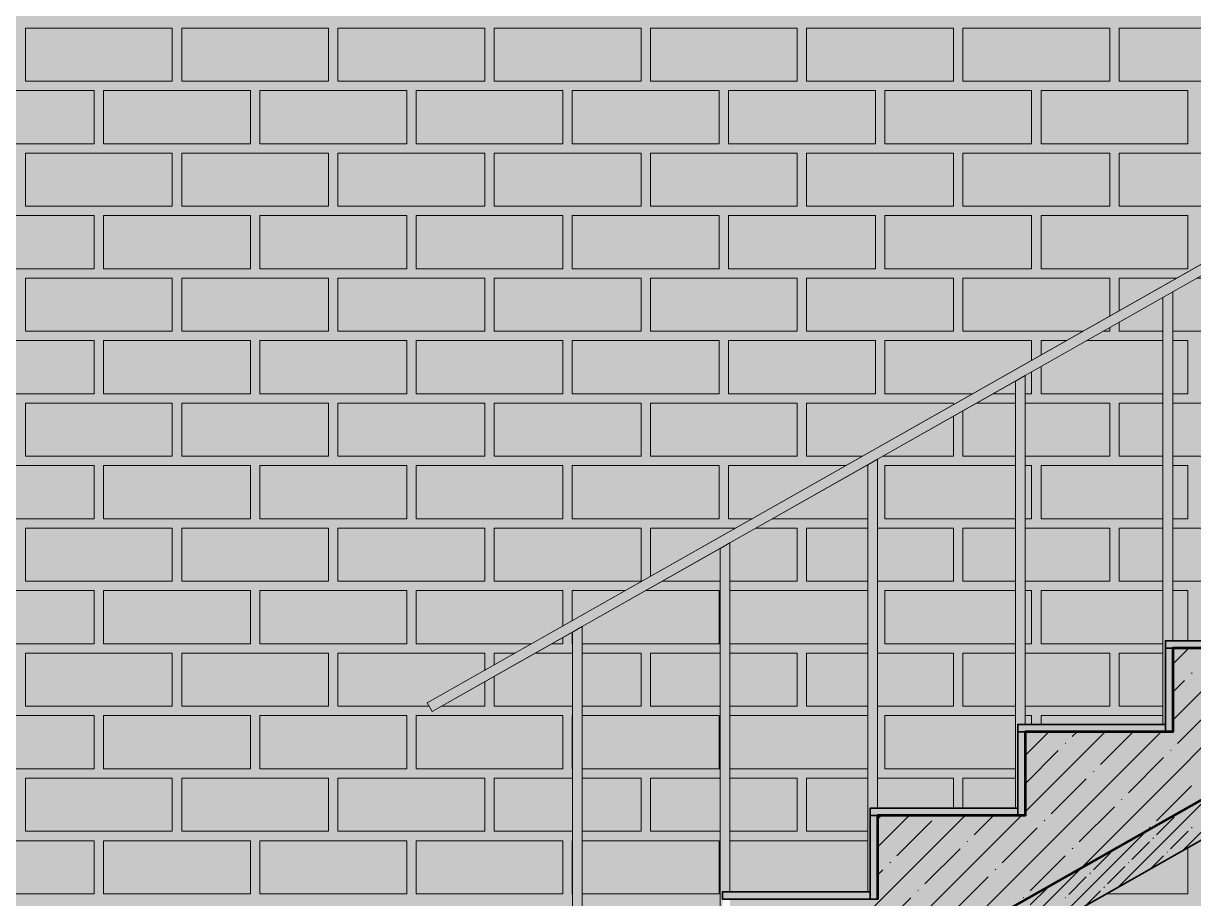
# Model space of a CAD drawing. Header units: millimetres. Extents: x -81576 to 1046824, y -248937 to 691537.
# Drawn here: x -13429 to -8673, y 620032 to 623589 of the extents above; entities that cross this region are included whole.
import ezdxf

# ---------------------------------------------------------------- set-up
doc = ezdxf.new("R2010")
doc.units = ezdxf.units.MM
doc.layers.add('PDF _Геометрия', color=7, linetype='Continuous', true_color=0x1d1d1d)
doc.layers.add('PDF _Сплошная заливка', color=7, linetype='Continuous', true_color=0xffffff)

msp = doc.modelspace()

# ---------------------------------------------------------------- hatches: boundary and pattern name
at = {"layer": 'PDF _Сплошная заливка', "true_color": 0x636466, "transparency": 33554559}
h = msp.add_hatch(color=251, dxfattribs=at)
h.paths.add_polyline_path([(-14198.8, 617839.9), (-46, 617839.9), (-46, 618839.9), (-487.7, 618839.9), (-487.7, 634793.8), (-987.7, 634793.8), (-987.7, 629959.9), (-3957.7, 629959.9), (-3957.7, 629709.9), (-4557.7, 629709.9), (-4557.7, 629409.9), (-5157.7, 629409.9), (-5157.7, 629109.9), (-5757.7, 629109.9), (-5757.7, 628809.9), (-6357.7, 628809.9), (-6357.7, 628509.9), (-6957.7, 628509.9), (-6957.7, 628209.9), (-7557.7, 628209.9), (-7557.7, 627909.9), (-8157.7, 627909.9), (-8157.7, 627609.9), (-8757.7, 627609.9), (-8757.7, 627309.9), (-9357.7, 627309.9), (-9357.7, 627009.9), (-9957.7, 627009.9), (-9957.7, 626709.9), (-10557.7, 626709.9), (-10557.7, 626409.9), (-11157.7, 626409.9), (-11157.7, 626109.9), (-11757.7, 626109.9), (-11757.7, 625579.9), (-18387.7, 625579.9), (-18387.7, 633599.9), (-11037.7, 633599.9), (-11037.7, 634234.5), (-9691.8, 634907.4), (-9784.9, 635093.8), (-9934.9, 634793.8), (-11157.7, 634793.8), (-11157.7, 634509.9), (-11757.7, 634509.9), (-11757.7, 634079.9), (-18387.7, 634079.9), (-18387.7, 634793.8), (-18887.7, 634793.8), (-18887.7, 617839.9), (-18387.7, 617839.9)], flags=0)
h.paths.add_polyline_path([(-9481.2, 618839.9), (-11037.7, 618839.9), (-11037.7, 619074.5), (-4145.8, 622979.9), (-987.7, 622979.9), (-987.7, 618839.9), (-7122.4, 618839.9)], flags=0)
h.paths.add_polyline_path([(-11757.7, 618839.9), (-18387.7, 618839.9), (-18387.7, 625099.9), (-11037.7, 625099.9), (-11037.7, 625834.5), (-3584.2, 629559.9), (-987.7, 629559.9), (-987.7, 623379.9), (-3987.7, 623379.9), (-3987.7, 623429.9), (-4557.7, 623429.9), (-4557.7, 623089.9), (-5157.7, 623089.9), (-5157.7, 622749.9), (-5757.7, 622749.9), (-5757.7, 622409.9), (-6357.7, 622409.9), (-6357.7, 622069.9), (-6957.7, 622069.9), (-6957.7, 621729.9), (-7557.7, 621729.9), (-7557.7, 621389.9), (-8157.7, 621389.9), (-8157.7, 621049.9), (-8757.7, 621049.9), (-8757.7, 620709.9), (-9357.7, 620709.9), (-9357.7, 620369.9), (-9957.7, 620369.9), (-9957.7, 620029.9), (-10557.7, 620029.9), (-10557.7, 619689.9), (-11157.7, 619689.9), (-11157.7, 619349.9), (-11757.7, 619349.9), (-11757.7, 618888.4)], flags=0)
h = msp.add_hatch(color=251, dxfattribs=at)
h.paths.add_polyline_path([(-10812.3, 619039.9), (-3987.7, 619039.9), (-3987.7, 622039.9), (-4487.7, 622039.9), (-4487.7, 622189.9), (-987.7, 622189.9), (-987.7, 622899.9), (-4000.5, 622899.9), (-10751.2, 619074.5)], flags=0)
h.paths.add_polyline_path([(-14247.7, 619039.9), (-11787.7, 619039.9), (-11787.7, 619379.9), (-11197.8, 619379.9), (-11197.8, 621115.6), (-11768, 620792.5), (-11787.7, 620827.3), (-4001.1, 625239.9), (-4260.4, 625239.9), (-4260.4, 625279.9), (-3987.7, 625279.9), (-3987.7, 629203), (-10713.8, 625839.9), (-11026.9, 625839.9), (-11037.7, 625834.5), (-11037.7, 625099.9), (-14247.7, 625099.9), (-14247.7, 620692.2)], flags=0)
h.paths.add_polyline_path([(-10597.8, 619719.9), (-10597.8, 621455.6), (-11157.8, 621138.2), (-11157.8, 619719.9), (-10812.3, 619719.9)], flags=0)
h.paths.add_polyline_path([(-10411.7, 620059.9), (-9997.8, 620059.9), (-9997.8, 621795.6), (-10557.8, 621478.2), (-10557.7, 620059.9)], flags=0)
h.paths.add_polyline_path([(-9481.2, 620399.9), (-9397.8, 620399.9), (-9397.8, 622135.6), (-9957.8, 621818.3), (-9957.7, 620399.9), (-9682.1, 620399.9)], flags=0)
h.paths.add_polyline_path([(-9357.8, 620739.9), (-8797.8, 620739.9), (-8797.8, 622475.6), (-9357.8, 622158.3), (-9357.8, 621049.9)], flags=0)
h.paths.add_polyline_path([(-8288, 621079.9), (-8197.8, 621079.9), (-8197.8, 622815.6), (-8757.8, 622498.3), (-8757.7, 621079.9)], flags=0)
h.paths.add_polyline_path([(-8157.8, 621419.9), (-7597.8, 621419.9), (-7597.8, 623155.7), (-8157.8, 622838.3), (-8157.8, 621729.9)], flags=0)
h.paths.add_polyline_path([(-7407.9, 621759.9), (-6997.8, 621759.9), (-6997.8, 623495.7), (-7557.8, 623178.3), (-7557.7, 621759.9)], flags=0)
h.paths.add_polyline_path([(-6957.7, 622099.9), (-6397.8, 622099.9), (-6397.8, 623835.7), (-6957.8, 623518.4), (-6957.8, 622099.9)], flags=0)
h.paths.add_polyline_path([(-6357.8, 622439.9), (-5797.8, 622439.9), (-5797.8, 624175.7), (-6357.8, 623858.4), (-6357.8, 622667.9)], flags=0)
h.paths.add_polyline_path([(-5197.8, 622779.9), (-5197.8, 624515.7), (-5757.8, 624198.4), (-5757.7, 622779.9)], flags=0)
h.paths.add_polyline_path([(-4597.8, 623119.9), (-4597.8, 624855.8), (-5157.8, 624538.4), (-5157.7, 623119.9), (-4617.7, 623119.9)], flags=0)
h.paths.add_polyline_path([(-4557.7, 623459.9), (-3997.8, 623459.9), (-3997.8, 625195.8), (-4557.8, 624878.4), (-4557.8, 623459.9)], flags=0)
h.paths.add_polyline_path([(-11787.7, 625579.9), (-11757.7, 625579.9), (-11757.7, 625839.9), (-11787.7, 625839.9), (-11787.7, 625599.9)], flags=0)
h.paths.add_polyline_path([(-13747.7, 625839.9), (-12757.7, 625839.9), (-12757.7, 625849.9), (-12723.3, 625849.9), (-12723.3, 625857.9), (-12719.7, 625857.9), (-12718.1, 625877.9), (-12695.7, 625877.9), (-12695, 625857.9), (-12692.1, 625857.9), (-12692.1, 625849.9), (-12657.7, 625849.9), (-12659.2, 626760.5), (-12681.8, 626762.8), (-12693.9, 626770), (-12700.7, 626777.7), (-12705.4, 626787.2), (-12706.7, 626791), (-12706.7, 626807.5), (-12707.5, 626810.6), (-12707.5, 627572.6), (-12707, 627582.5), (-12705.2, 627582.5), (-12704.6, 627585), (-12707.7, 627599.9), (-12703.4, 627617.2), (-12697.6, 627626.1), (-12689.6, 627633.1), (-12682.3, 627636.8), (-12672.5, 627639.3), (-12655.9, 627639.5), (-12621.6, 627639.8), (-12564.4, 627641.5), (-6414.6, 630716.4), (-11786.1, 633402.2), (-11786.1, 633558.6), (-11817.7, 633574.4), (-11817.7, 633599.9), (-14247.7, 633599.9), (-14247.7, 625839.9), (-14168.7, 625839.9)], flags=0)
h.paths.add_polyline_path([(-12429.7, 625839.9), (-11787.7, 625839.9), (-11787.7, 626149.9), (-11753.3, 626149.9), (-11753.3, 626157.9), (-11749.7, 626157.9), (-11748.1, 626177.9), (-11725.7, 626177.9), (-11725, 626157.9), (-11722.1, 626157.9), (-11722.1, 626149.9), (-11687.7, 626149.9), (-11687.7, 627190.4), (-12553.5, 626759.9), (-12617.7, 626759.9), (-12617.7, 625849.9), (-12583.3, 625849.9), (-12583.3, 625857.9), (-12579.7, 625857.9), (-12578.1, 625877.9), (-12555.7, 625877.9), (-12555, 625857.9), (-12552.1, 625857.9), (-12552.1, 625849.9), (-12517.7, 625849.9), (-12517.7, 625839.9)], flags=0)
h.paths.add_polyline_path([(-11547.7, 626139.9), (-11187.7, 626139.9), (-11187.7, 626439.9), (-10587.7, 626439.9), (-10587.7, 626739.9), (-9987.7, 626739.9), (-9987.7, 627049.9), (-9953.3, 627049.9), (-9953.3, 627057.9), (-9949.7, 627057.9), (-9948.1, 627077.9), (-9925.7, 627077.9), (-9925, 627057.9), (-9922.1, 627057.9), (-9922.1, 627049.9), (-9887.7, 627049.9), (-9887.7, 628090.4), (-11647.7, 627210.4), (-11647.7, 626149.9), (-11613.3, 626149.9), (-11613.3, 626157.9), (-11609.7, 626157.9), (-11607.7, 626177.9), (-11585.7, 626177.9), (-11585, 626157.9), (-11582.1, 626157.9), (-11582.1, 626149.9), (-11547.7, 626149.9)], flags=0)
h.paths.add_polyline_path([(-12567.7, 626838.5), (-12566.4, 626840.5), (-11687.7, 627279.9), (-11687.7, 627939.9), (-11675.7, 627941.4), (-11677.5, 627960.8), (-11676.1, 627972.5), (-11676.6, 627979.9), (-11677.3, 627979.9), (-11677.5, 627995.5), (-12553.5, 627559.9), (-12627.8, 627559.9), (-12627.7, 627489.9), (-12617.7, 627489.9), (-12617.7, 626839.8), (-12577.1, 626838.5)], flags=0)
h.paths.add_polyline_path([(-9387.7, 627039.9), (-9387.7, 627339.9), (-8787.7, 627339.9), (-8787.7, 627639.9), (-8187.7, 627639.9), (-8187.7, 627949.9), (-8153.3, 627949.9), (-8153.3, 627957.9), (-8149.7, 627957.9), (-8148.1, 627977.9), (-8125.7, 627977.9), (-8125, 627957.9), (-8122.1, 627957.9), (-8122.1, 627949.9), (-8087.7, 627949.9), (-8087.7, 628990.4), (-9847.7, 628110.4), (-9847.7, 627049.9), (-9813.3, 627049.9), (-9813.3, 627057.9), (-9809.7, 627057.9), (-9808.1, 627077.9), (-9785.7, 627077.9), (-9785, 627057.9), (-9782.1, 627057.9), (-9782.1, 627049.9), (-9747.7, 627049.9), (-9747.7, 627039.9), (-9481.2, 627039.9)], flags=0)
h.paths.add_polyline_path([(-11647.7, 627299.9), (-9887.7, 628179.9), (-9887.7, 628839.9), (-9875.7, 628841.4), (-9877.5, 628860.8), (-9876.1, 628872.5), (-9876.6, 628879.9), (-9877.3, 628879.9), (-9877.5, 628895.5), (-11658, 628005.3), (-11659, 627979.9), (-11660.6, 627979.9), (-11658, 627953.5), (-11657.7, 627939.9), (-11647.7, 627939.9), (-11647.7, 627409.9)], flags=0)
h.paths.add_polyline_path([(-7712.1, 627939.9), (-7587.7, 627939.9), (-7587.7, 628239.9), (-6987.7, 628239.9), (-6987.7, 628539.9), (-6387.7, 628539.9), (-6387.7, 628849.9), (-6353.3, 628849.9), (-6353.3, 628857.9), (-6349.7, 628857.9), (-6348.1, 628877.9), (-6325.7, 628877.9), (-6325, 628857.9), (-6322.1, 628857.9), (-6322.1, 628849.9), (-6287.7, 628849.9), (-6287.7, 629890.4), (-8047.7, 629010.4), (-8047.7, 627949.9), (-8013.3, 627949.9), (-8013.3, 627957.9), (-8009.7, 627957.9), (-8008.1, 627977.9), (-7985.7, 627977.9), (-7985, 627957.9), (-7982.1, 627957.9), (-7982.1, 627949.9), (-7947.7, 627949.9), (-7947.7, 627939.9)], flags=0)
h.paths.add_polyline_path([(-11667.7, 627975.1), (-11665.1, 627979.9), (-11670.7, 627978), (-11670.1, 627977.4)], flags=0)
h.paths.add_polyline_path([(-9847.7, 628199.9), (-8087.7, 629079.9), (-8087.7, 629739.9), (-8075.7, 629741.4), (-8077.5, 629760.8), (-8076.1, 629772.5), (-8076.6, 629779.9), (-8077.3, 629779.9), (-8077.5, 629795.5), (-9858, 628905.3), (-9859, 628879.9), (-9860.6, 628879.9), (-9858, 628853.5), (-9857.7, 628839.9), (-9847.7, 628839.9), (-9847.7, 628235.1)], flags=0)
h.paths.add_polyline_path([(-5787.7, 628839.9), (-5787.7, 629139.9), (-5187.7, 629139.9), (-5187.7, 629439.9), (-4587.7, 629439.9), (-4587.7, 629749.9), (-4553.3, 629749.9), (-4553.3, 629757.9), (-4549.7, 629757.9), (-4548.1, 629777.9), (-4540.8, 629779.5), (-5525.2, 630271.7), (-6247.7, 629910.4), (-6247.7, 628849.9), (-6213.3, 628849.9), (-6213.3, 628857.9), (-6209.7, 628857.9), (-6208.1, 628877.9), (-6185.7, 628877.9), (-6185, 628857.9), (-6182.1, 628857.9), (-6182.1, 628849.9), (-6147.7, 628849.9), (-6147.7, 628839.9), (-5943, 628839.9)], flags=0)
h.paths.add_polyline_path([(-9867.7, 628875.1), (-9865.1, 628879.9), (-9872.7, 628879.9), (-9870.1, 628877.4)], flags=0)
h.paths.add_polyline_path([(-8047.7, 629099.9), (-6287.7, 629979.9), (-6287.7, 630639.9), (-6275.8, 630642), (-6277.5, 630647.9), (-6325.2, 630671.7), (-8058, 629805.3), (-8059, 629779.9), (-8060.6, 629779.9), (-8058, 629753.5), (-8057.7, 629739.9), (-8047.7, 629739.9), (-8047.7, 629610.5)], flags=0)
h.paths.add_polyline_path([(-4321.3, 629739.9), (-4226.1, 629739.9), (-4226.1, 629788.2), (-4386.1, 629868), (-4385, 629757.9), (-4382.1, 629757.9), (-4382.1, 629749.9), (-4347.7, 629748), (-4347.7, 629739.9)], flags=0)
h.paths.add_polyline_path([(-4522.1, 629749.9), (-4487.7, 629749.9), (-4487.7, 629753), (-4525.7, 629772), (-4525, 629757.9), (-4522.1, 629757.9)], flags=0)
h.paths.add_polyline_path([(-4426.1, 629766.9), (-4426.1, 629888), (-4447.7, 629898.7), (-4447.7, 629777.7)], flags=0)
h.paths.add_polyline_path([(-8067.7, 629775.1), (-8065.1, 629779.9), (-8072.7, 629779.9), (-8070.1, 629777.4)], flags=0)
h.paths.add_polyline_path([(-4487.7, 629797.7), (-4487.7, 629918.7), (-4586.1, 629967.8), (-4586.1, 629846.9), (-4528.2, 629818)], flags=0)
h.paths.add_polyline_path([(-4626.1, 629866.9), (-4626.1, 629987.7), (-4786.1, 630067.5), (-4786.1, 629946.9), (-4663.4, 629885.6)], flags=0)
h.paths.add_polyline_path([(-4826.1, 629966.9), (-4826.1, 630087.5), (-4986.1, 630167.3), (-4986.1, 630046.9)], flags=0)
h.paths.add_polyline_path([(-6247.7, 629999.9), (-5614.6, 630316.4), (-6247.7, 630633), (-6247.7, 630023.1)], flags=0)
h.paths.add_polyline_path([(-5026.1, 630066.9), (-5026.1, 630187.2), (-5186.1, 630267), (-5186.1, 630146.9), (-5128.2, 630118)], flags=0)
h.paths.add_polyline_path([(-5226.1, 630166.9), (-5226.1, 630287), (-5360.5, 630354), (-5386.1, 630341.2), (-5386.1, 630246.9), (-5353.3, 630230.5)], flags=0)
h.paths.add_polyline_path([(-5426.1, 630266.9), (-5427, 630320.8), (-5480.5, 630294.1)], flags=0)
h.paths.add_polyline_path([(-5569.9, 630338.8), (-5450.1, 630398.7), (-5586.1, 630466.5), (-5586.1, 630346.9)], flags=0)
h.paths.add_polyline_path([(-5626.1, 630366.9), (-5626.1, 630486.5), (-5786.1, 630566.3), (-5786.1, 630446.9), (-5648.1, 630377.9)], flags=0)
h.paths.add_polyline_path([(-5826.1, 630466.9), (-5826.1, 630586.2), (-5986.1, 630666), (-5986.1, 630546.9), (-5943, 630525.3)], flags=0)
h.paths.add_polyline_path([(-6026.1, 630566.9), (-6026.1, 630686), (-6038.6, 630692.2), (-6186.1, 630692.2), (-6186.1, 630646.9)], flags=0)
h.paths.add_polyline_path([(-6226.1, 630666.9), (-6226.1, 630721.2), (-6258, 630705.3), (-6258, 630682.8), (-6237.9, 630672.8)], flags=0)
h.paths.add_polyline_path([(-6277.3, 630692.5), (-6277.3, 630695.6), (-6280.5, 630694.1)], flags=0)
h.paths.add_polyline_path([(-6369.9, 630738.8), (-6251.1, 630798.2), (-6386.1, 630865.5), (-6385.3, 630746.5)], flags=0)
h.paths.add_polyline_path([(-6426.1, 630766.9), (-6426.1, 630885.4), (-6586.1, 630965.2), (-6586.1, 630846.9), (-6532.7, 630820.2)], flags=0)
h.paths.add_polyline_path([(-6626.1, 630866.9), (-6626.1, 630985.2), (-6786.1, 631065), (-6786.1, 630946.9)], flags=0)
h.paths.add_polyline_path([(-6826.1, 630966.9), (-6826.1, 631084.9), (-6986.1, 631164.7), (-6986.1, 631046.9), (-6928.2, 631018)], flags=0)
h.paths.add_polyline_path([(-7026.1, 631066.9), (-7026.1, 631184.7), (-7186.1, 631264.5), (-7186.1, 631146.9), (-7122.4, 631115)], flags=0)
h.paths.add_polyline_path([(-7226.1, 631166.9), (-7226.1, 631284.4), (-7386.1, 631364.2), (-7386.1, 631246.9)], flags=0)
h.paths.add_polyline_path([(-7426.1, 631266.9), (-7426.1, 631384.2), (-7586.1, 631464), (-7586.1, 631346.9), (-7563.1, 631335.4)], flags=0)
h.paths.add_polyline_path([(-7626.1, 631366.9), (-7626.1, 631483.9), (-7786.1, 631563.7), (-7786.1, 631446.9), (-7712.1, 631409.9)], flags=0)
h.paths.add_polyline_path([(-7826.1, 631466.9), (-7826.1, 631583.7), (-7843.2, 631592.2), (-7986.1, 631592.2), (-7986.1, 631546.9), (-7964.3, 631536)], flags=0)
h.paths.add_polyline_path([(-8026.1, 631566.9), (-8026.1, 631683.4), (-8186.1, 631763.2), (-8186.1, 631646.9), (-8076.7, 631592.2)], flags=0)
h.paths.add_polyline_path([(-8226.1, 631666.9), (-8226.1, 631783.2), (-8386.1, 631863), (-8386.1, 631746.9), (-8301.8, 631704.7)], flags=0)
h.paths.add_polyline_path([(-8426.1, 631766.9), (-8426.1, 631882.9), (-8586.1, 631962.7), (-8586.1, 631846.9)], flags=0)
h.paths.add_polyline_path([(-8626.1, 631866.9), (-8626.1, 631982.6), (-8786.1, 632062.4), (-8786.1, 631946.9), (-8728.2, 631918)], flags=0)
h.paths.add_polyline_path([(-8826.1, 631966.9), (-8826.1, 632082.4), (-8986.1, 632162.2), (-8986.1, 632046.9)], flags=0)
h.paths.add_polyline_path([(-9026.1, 632066.9), (-9026.1, 632182.1), (-9186.1, 632261.9), (-9186.1, 632146.9)], flags=0)
h.paths.add_polyline_path([(-9226.1, 632166.9), (-9226.1, 632281.9), (-9386.1, 632361.7), (-9386.1, 632246.9), (-9363.1, 632235.4)], flags=0)
h.paths.add_polyline_path([(-9426.1, 632266.9), (-9426.1, 632381.6), (-9586.1, 632461.4), (-9586.1, 632346.9), (-9481.2, 632294.4)], flags=0)
h.paths.add_polyline_path([(-9626.1, 632366.9), (-9626.1, 632481.4), (-9647.8, 632492.2), (-9786.1, 632492.2), (-9786.1, 632446.9), (-9776.1, 632441.9)], flags=0)
h.paths.add_polyline_path([(-9826.1, 632466.9), (-9826.1, 632581.1), (-9986.1, 632660.9), (-9986.1, 632546.9), (-9876.7, 632492.2)], flags=0)
h.paths.add_polyline_path([(-10026.1, 632566.9), (-10026.1, 632680.9), (-10186.1, 632760.7), (-10186.1, 632646.9), (-10070.9, 632589.3)], flags=0)
h.paths.add_polyline_path([(-10226.1, 632666.9), (-10226.1, 632780.6), (-10386.1, 632860.4), (-10386.1, 632746.9)], flags=0)
h.paths.add_polyline_path([(-10426.1, 632766.9), (-10426.1, 632880.4), (-10586.1, 632960.1), (-10585.4, 632846.5), (-10528.2, 632818)], flags=0)
h.paths.add_polyline_path([(-10626.1, 632866.9), (-10626.1, 632980.1), (-10786.1, 633059.9), (-10786.1, 632946.9), (-10660.6, 632884.1)], flags=0)
h.paths.add_polyline_path([(-10826.1, 632966.9), (-10826.1, 633079.8), (-10986.1, 633159.6), (-10986.1, 633046.9)], flags=0)
h.paths.add_polyline_path([(-11026.1, 633066.9), (-11026.1, 633179.6), (-11186.1, 633259.4), (-11186.1, 633146.9), (-11163.1, 633135.4)], flags=0)
h.paths.add_polyline_path([(-11226.1, 633166.9), (-11226.1, 633279.3), (-11386.1, 633359.1), (-11386.1, 633246.9), (-11250.3, 633179)], flags=0)
h.paths.add_polyline_path([(-11426.1, 633266.9), (-11426.1, 633379.1), (-11586.1, 633458.9), (-11586.1, 633346.9)], flags=0)
h.paths.add_polyline_path([(-11626.1, 633366.9), (-11626.1, 633472.2), (-11746.1, 633472.2), (-11746.1, 633426.9)], flags=0)
for points in [[(-11037.7, 619039.9), (-10812.3, 619039.9), (-4000.5, 622899.9), (-3987.7, 622901.5), (-3987.7, 622979.9), (-4145.8, 622979.9), (-11037.7, 619074.5)], [(-8787.7, 620739.9), (-8787.7, 621079.9), (-8757.8, 621079.9), (-8757.8, 622498.3), (-8797.8, 622475.6), (-8797.8, 620739.9)], [(-9387.7, 620399.9), (-9387.7, 620739.9), (-9357.8, 620739.9), (-9357.8, 622158.3), (-9397.8, 622135.6), (-9397.8, 620399.9)], [(-9987.7, 620059.9), (-9987.7, 620399.9), (-9957.8, 620399.9), (-9957.8, 621818.3), (-9997.8, 621795.6), (-9997.8, 620059.9)], [(-10587.7, 619719.9), (-10587.7, 620059.9), (-10557.8, 620059.9), (-10557.8, 621478.2), (-10597.8, 621455.6), (-10597.8, 619719.9)], [(-11187.7, 619379.9), (-11187.7, 619719.9), (-11157.8, 619719.9), (-11157.8, 621138.2), (-11197.8, 621115.6), (-11197.8, 619379.9)], [(-8358.6, 621049.9), (-8187.7, 621050), (-8187.7, 621079.9), (-8787.7, 621079.9), (-8787.7, 621049.9), (-8757.7, 621049.9)], [(-8757.8, 620709.9), (-8757.7, 620709.9), (-8757.8, 621049.9), (-8787.7, 621049.9), (-8787.7, 620709.9), (-8763.8, 620709.9)], [(-9159.6, 620709.9), (-8787.7, 620710), (-8787.7, 620739.9), (-9387.7, 620739.9), (-9387.7, 620709.9), (-9357.7, 620709.9)], [(-9387.7, 620369.9), (-9357.7, 620369.9), (-9357.8, 620709.9), (-9387.7, 620709.9), (-9387.7, 620369.9)], [(-9746.5, 620369.9), (-9387.7, 620369.9), (-9387.7, 620399.9), (-9987.7, 620399.9), (-9987.7, 620369.9), (-9957.7, 620369.9)], [(-9957.7, 620029.9), (-9957.8, 620369.9), (-9987.7, 620369.9), (-9987.7, 620029.9), (-9957.8, 620029.9)], [(-10557.8, 620029.9), (-9987.7, 620029.9), (-9987.7, 620059.9), (-10587.7, 620059.9), (-10587.7, 620029.9)]]:
    msp.add_hatch(color=251, dxfattribs=at).paths.add_polyline_path(points)

# ---------------------------------------------------------------- linework, layer by layer
at = {"layer": 'PDF _Геометрия', "color": 7, "lineweight": 53}
msp.add_lwpolyline([(-987.7, 629559.9), (-987.7, 623379.9), (-3987.7, 623379.9), (-3987.7, 623429.9), (-4557.7, 623429.9), (-4557.7, 623089.9), (-5157.7, 623089.9), (-5157.7, 622749.9), (-5757.7, 622749.9), (-5757.7, 622409.9), (-6357.7, 622409.9), (-6357.7, 622069.9), (-6957.7, 622069.9), (-6957.7, 621729.9), (-7557.7, 621729.9), (-7557.7, 621389.9), (-8157.7, 621389.9), (-8157.7, 621049.9), (-8757.7, 621049.9), (-8757.7, 620709.9), (-9357.7, 620709.9), (-9357.7, 620369.9), (-9957.7, 620369.9), (-9957.7, 620029.9)], dxfattribs=at)
at = {"layer": 'PDF _Геометрия', "color": 7, "lineweight": 9}
for points in [[(-2860.4, 625279.9), (-4260.4, 625279.9), (-2860.4, 625279.9), (-2860.4, 625239.9), (-3930.5, 625239.9), (-3928, 625235.4), (-3947.7, 625270.2), (-11787.7, 620827.3), (-4001.1, 625239.9), (-4260.4, 625239.9), (-4001.1, 625239.9)], [(-3928, 625235.4), (-11768, 620792.5), (-11197.8, 621115.6), (-11197.8, 619379.9), (-11197.8, 621115.6), (-11157.8, 621138.2), (-11157.8, 619719.9), (-11157.8, 621138.2), (-10597.8, 621455.6), (-10597.8, 619719.9), (-10597.8, 621455.6), (-10557.8, 621478.2), (-10557.8, 620059.9), (-10557.8, 621478.2), (-9997.8, 621795.6), (-9997.8, 620059.9), (-9997.8, 621795.6), (-9957.8, 621818.3), (-9397.8, 622135.6), (-9397.8, 620399.9), (-9397.8, 622135.6), (-9357.8, 622158.3), (-8797.8, 622475.6), (-8797.8, 620739.9), (-8797.8, 622475.6), (-8757.8, 622498.3), (-8197.8, 622815.6)], [(-11768, 620792.5), (-11787.7, 620827.3), (-11768, 620792.5)]]:
    msp.add_lwpolyline(points, dxfattribs=at)
at = {"layer": 'PDF _Геометрия', "color": 9, "lineweight": 9, "true_color": 0xcacaca}
for points in [[(-12824.1, 623569.8), (-13421, 623569.8), (-13421, 623353.9), (-12824.1, 623353.9)], [(-12189.1, 623569.8), (-12786, 623569.8), (-12786, 623353.9), (-12189.1, 623353.9)], [(-11554.1, 623569.8), (-12151, 623569.8), (-12151, 623353.9), (-11554.1, 623353.9)], [(-10919.1, 623569.8), (-11516, 623569.8), (-11516, 623353.9), (-10919.1, 623353.9)], [(-10284.1, 623569.8), (-10881, 623569.8), (-10881, 623353.9), (-10284.1, 623353.9)], [(-9649.1, 623569.8), (-10246, 623569.8), (-10246, 623353.9), (-9649.1, 623353.9)], [(-9014.1, 623569.8), (-9611, 623569.8), (-9611, 623353.9), (-9014.1, 623353.9)], [(-8379.1, 623569.8), (-8976, 623569.8), (-8976, 623353.9), (-8379.1, 623353.9)], [(-13141.6, 623315.8), (-13738.5, 623315.8), (-13738.5, 623099.9), (-13141.6, 623099.9)], [(-12506.6, 623315.8), (-13103.5, 623315.8), (-13103.5, 623099.9), (-12506.6, 623099.9)], [(-11871.6, 623315.8), (-12468.5, 623315.8), (-12468.5, 623099.9), (-11871.6, 623099.9)], [(-11236.6, 623315.8), (-11833.5, 623315.8), (-11833.5, 623099.9), (-11236.6, 623099.9)], [(-10601.6, 623315.8), (-11198.5, 623315.8), (-11198.5, 623099.9), (-10601.6, 623099.9)], [(-9966.6, 623315.8), (-10563.5, 623315.8), (-10563.5, 623099.9), (-9966.6, 623099.9)], [(-9331.6, 623315.8), (-9928.5, 623315.8), (-9928.5, 623099.9), (-9331.6, 623099.9)], [(-8696.6, 623315.8), (-9293.5, 623315.8), (-9293.5, 623099.9), (-8696.6, 623099.9)], [(-12824.1, 623061.8), (-13421, 623061.8), (-13421, 622845.9), (-12824.1, 622845.9)], [(-12189.1, 623061.8), (-12786, 623061.8), (-12786, 622845.9), (-12189.1, 622845.9)], [(-11554.1, 623061.8), (-12151, 623061.8), (-12151, 622845.9), (-11554.1, 622845.9)], [(-10919.1, 623061.8), (-11516, 623061.8), (-11516, 622845.9), (-10919.1, 622845.9)], [(-10284.1, 623061.8), (-10881, 623061.8), (-10881, 622845.9), (-10284.1, 622845.9)], [(-9649.1, 623061.8), (-10246, 623061.8), (-10246, 622845.9), (-9649.1, 622845.9)], [(-9014.1, 623061.8), (-9611, 623061.8), (-9611, 622845.9), (-9014.1, 622845.9)], [(-8379.1, 623061.8), (-8976, 623061.8), (-8976, 622845.9), (-8379.1, 622845.9)], [(-13141.6, 622807.8), (-13738.5, 622807.8), (-13738.5, 622591.9), (-13141.6, 622591.9)], [(-12506.6, 622807.8), (-13103.5, 622807.8), (-13103.5, 622591.9), (-12506.6, 622591.9)], [(-11871.6, 622807.8), (-12468.5, 622807.8), (-12468.5, 622591.9), (-11871.6, 622591.9)], [(-11236.6, 622807.8), (-11833.5, 622807.8), (-11833.5, 622591.9), (-11236.6, 622591.9)], [(-10601.6, 622807.8), (-11198.5, 622807.8), (-11198.5, 622591.9), (-10601.6, 622591.9)], [(-9966.6, 622807.8), (-10563.5, 622807.8), (-10563.5, 622591.9), (-9966.6, 622591.9)], [(-9331.6, 622807.8), (-9928.5, 622807.8), (-9928.5, 622591.9), (-9331.6, 622591.9)], [(-8696.6, 622807.8), (-9293.5, 622807.8), (-9293.5, 622591.9), (-8696.6, 622591.9)], [(-12824.1, 622553.8), (-13421, 622553.8), (-13421, 622337.9), (-12824.1, 622337.9)], [(-12189.1, 622553.8), (-12786, 622553.8), (-12786, 622337.9), (-12189.1, 622337.9)], [(-11554.1, 622553.8), (-12151, 622553.8), (-12151, 622337.9), (-11554.1, 622337.9)], [(-10919.1, 622553.8), (-11516, 622553.8), (-11516, 622337.9), (-10919.1, 622337.9)], [(-10284.1, 622553.8), (-10881, 622553.8), (-10881, 622337.9), (-10284.1, 622337.9)], [(-9649.1, 622553.8), (-10246, 622553.8), (-10246, 622337.9), (-9649.1, 622337.9)], [(-13141.6, 622299.8), (-13738.5, 622299.8), (-13738.5, 622083.9), (-13141.6, 622083.9)], [(-12506.6, 622299.8), (-13103.5, 622299.8), (-13103.5, 622083.9), (-12506.6, 622083.9)], [(-11871.6, 622299.8), (-12468.5, 622299.8), (-12468.5, 622083.9), (-11871.6, 622083.9)], [(-11236.6, 622299.8), (-11833.5, 622299.8), (-11833.5, 622083.9), (-11236.6, 622083.9)], [(-10601.6, 622299.8), (-11198.5, 622299.8), (-11198.5, 622083.9), (-10601.6, 622083.9)], [(-9966.6, 622299.8), (-10563.5, 622299.8), (-10563.5, 622083.9), (-9966.6, 622083.9)], [(-12824.1, 622045.8), (-13421, 622045.8), (-13421, 621829.9), (-12824.1, 621829.9)], [(-12189.1, 622045.8), (-12786, 622045.8), (-12786, 621829.9), (-12189.1, 621829.9)], [(-11554.1, 622045.8), (-12151, 622045.8), (-12151, 621829.9), (-11554.1, 621829.9)], [(-10919.1, 622045.8), (-11516, 622045.8), (-11516, 621829.9), (-10919.1, 621829.9)], [(-10284.1, 622045.8), (-10881, 622045.8), (-10881, 621829.9), (-10284.1, 621829.9)], [(-13141.6, 621791.8), (-13738.5, 621791.8), (-13738.5, 621575.9), (-13141.6, 621575.9)], [(-12506.6, 621791.8), (-13103.5, 621791.8), (-13103.5, 621575.9), (-12506.6, 621575.9)], [(-11871.6, 621791.8), (-12468.5, 621791.8), (-12468.5, 621575.9), (-11871.6, 621575.9)], [(-11236.6, 621791.8), (-11833.5, 621791.8), (-11833.5, 621575.9), (-11236.6, 621575.9)], [(-10601.6, 621791.8), (-11198.5, 621791.8), (-11198.5, 621575.9), (-10601.6, 621575.9)], [(-12824.1, 621537.8), (-13421, 621537.8), (-13421, 621321.9), (-12824.1, 621321.9)], [(-12189.1, 621537.8), (-12786, 621537.8), (-12786, 621321.9), (-12189.1, 621321.9)], [(-11554.1, 621537.8), (-12151, 621537.8), (-12151, 621321.9), (-11554.1, 621321.9)], [(-10919.1, 621537.8), (-11516, 621537.8), (-11516, 621321.9), (-10919.1, 621321.9)], [(-13141.6, 621283.8), (-13738.5, 621283.8), (-13738.5, 621067.9), (-13141.6, 621067.9)], [(-12506.6, 621283.8), (-13103.5, 621283.8), (-13103.5, 621067.9), (-12506.6, 621067.9)], [(-11871.6, 621283.8), (-12468.5, 621283.8), (-12468.5, 621067.9), (-11871.6, 621067.9)], [(-12824.1, 621029.8), (-13421, 621029.8), (-13421, 620813.9), (-12824.1, 620813.9)], [(-12189.1, 621029.8), (-12786, 621029.8), (-12786, 620813.9), (-12189.1, 620813.9)], [(-13141.6, 620775.8), (-13738.5, 620775.8), (-13738.5, 620559.9), (-13141.6, 620559.9)], [(-12506.6, 620775.8), (-13103.5, 620775.8), (-13103.5, 620559.9), (-12506.6, 620559.9)], [(-11871.6, 620775.8), (-12468.5, 620775.8), (-12468.5, 620559.9), (-11871.6, 620559.9)], [(-11236.6, 620775.8), (-11833.5, 620775.8), (-11833.5, 620559.9), (-11236.6, 620559.9)], [(-12824.1, 620521.8), (-13421, 620521.8), (-13421, 620305.9), (-12824.1, 620305.9)], [(-12189.1, 620521.8), (-12786, 620521.8), (-12786, 620305.9), (-12189.1, 620305.9)], [(-11554.1, 620521.8), (-12151, 620521.8), (-12151, 620305.9), (-11554.1, 620305.9)], [(-13141.6, 620267.8), (-13738.5, 620267.8), (-13738.5, 620051.9), (-13141.6, 620051.9)], [(-12506.6, 620267.8), (-13103.5, 620267.8), (-13103.5, 620051.9), (-12506.6, 620051.9)], [(-11871.6, 620267.8), (-12468.5, 620267.8), (-12468.5, 620051.9), (-11871.6, 620051.9)], [(-11236.6, 620267.8), (-11833.5, 620267.8), (-11833.5, 620051.9), (-11236.6, 620051.9)]]:
    msp.add_lwpolyline(points, close=True, dxfattribs=at)
at = {"layer": 'PDF _Геометрия', "color": 7, "lineweight": 35}
for points in [[(-987.7, 623379.9), (-3987.7, 623379.9), (-3987.7, 623429.9), (-4557.7, 623429.9), (-4557.7, 623089.9), (-5157.7, 623089.9), (-5157.7, 622749.9), (-5757.7, 622749.9), (-5757.7, 622409.9), (-6357.7, 622409.9), (-6357.7, 622069.9), (-6957.7, 622069.9), (-6957.7, 621729.9), (-7557.7, 621729.9), (-7557.7, 621389.9), (-8157.7, 621389.9), (-8157.7, 621049.9), (-8757.7, 621049.9), (-8757.7, 620709.9), (-9357.7, 620709.9), (-9357.7, 620369.9), (-9957.7, 620369.9), (-9957.7, 620029.9)], [(-11037.7, 619039.9), (-10812.3, 619039.9), (-4000.5, 622899.9), (-3987.7, 622899.9), (-987.7, 622899.9), (-987.7, 622979.9)]]:
    msp.add_lwpolyline(points, dxfattribs=at)
at = {"layer": 'PDF _Геометрия', "color": 7, "lineweight": 53}
msp.add_lwpolyline([(-11037.7, 619074.5), (-4145.8, 622979.9), (-987.7, 622979.9), (-987.7, 618839.9), (-11037.7, 618839.9)], close=True, dxfattribs=at)
at = {"layer": 'PDF _Геометрия', "color": 9, "lineweight": 9, "true_color": 0xcacaca}
for points in [[(-9014.1, 622399.1), (-9014.1, 622553.8), (-9611, 622553.8), (-9611, 622337.9), (-9122, 622337.9)], [(-8976, 622420.7), (-8976, 622553.8), (-8741, 622553.8)], [(-8757.8, 622337.9), (-8379.1, 622337.9), (-8379.1, 622553.8), (-8659.9, 622553.8)], [(-8976, 622374.7), (-8976, 622337.9), (-8797.8, 622337.9)], [(-9040.9, 622337.9), (-9014.1, 622337.9), (-9014.1, 622353.1)], [(-9331.6, 622219.1), (-9331.6, 622299.8), (-9928.5, 622299.8), (-9928.5, 622083.9), (-9570.2, 622083.9)], [(-9293.5, 622240.7), (-9293.5, 622299.8), (-9189.3, 622299.8)], [(-9108.1, 622299.8), (-8797.8, 622299.8)], [(-8757.8, 622083.9), (-8696.6, 622083.9), (-8696.6, 622299.8), (-8757.8, 622299.8)], [(-9293.5, 622194.8), (-9293.5, 622083.9), (-8797.8, 622083.9)], [(-9357.8, 622083.9), (-9331.6, 622083.9), (-9331.6, 622173.2)], [(-9489.1, 622083.9), (-9397.8, 622083.9)], [(-9649.1, 622039.2), (-9649.1, 622045.8), (-10246, 622045.8), (-10246, 621829.9), (-10018.5, 621829.9)], [(-9556.3, 622045.8), (-9397.8, 622045.8)], [(-9357.8, 621829.9), (-9014.1, 621829.9), (-9014.1, 622045.8), (-9357.8, 622045.8)], [(-8797.8, 622045.8), (-8976, 622045.8), (-8976, 621829.9), (-8797.8, 621829.9)], [(-8757.8, 621829.9), (-8379.1, 621829.9), (-8379.1, 622045.8), (-8757.8, 622045.8)], [(-9937.3, 621829.9), (-9649.1, 621829.9), (-9649.1, 621993.2)], [(-9611, 622014.8), (-9611, 621829.9), (-9397.8, 621829.9)], [(-10085.7, 621791.8), (-10563.5, 621791.8), (-10563.5, 621575.9), (-10466.7, 621575.9)], [(-10004.6, 621791.8), (-9997.8, 621791.8)], [(-9397.8, 621791.8), (-9928.5, 621791.8), (-9928.5, 621575.9), (-9397.8, 621575.9)], [(-9357.8, 621575.9), (-9331.6, 621575.9), (-9331.6, 621791.8), (-9357.8, 621791.8)], [(-8797.8, 621791.8), (-9293.5, 621791.8), (-9293.5, 621575.9), (-8797.8, 621575.9)], [(-8757.8, 621575.9), (-8696.6, 621575.9), (-8696.6, 621791.8), (-8757.8, 621791.8)], [(-10385.5, 621575.9), (-9997.8, 621575.9)], [(-10881, 621341.1), (-10881, 621537.8), (-10533.9, 621537.8)], [(-10557.8, 621321.9), (-10284.1, 621321.9), (-10284.1, 621537.8), (-10452.8, 621537.8)], [(-9997.8, 621537.8), (-10246, 621537.8), (-10246, 621321.9), (-9997.8, 621321.9)], [(-9957.8, 621321.9), (-9649.1, 621321.9), (-9649.1, 621537.8), (-9957.8, 621537.8)], [(-9397.8, 621537.8), (-9611, 621537.8), (-9611, 621321.9), (-9397.8, 621321.9)], [(-9357.8, 621321.9), (-9014.1, 621321.9), (-9014.1, 621537.8), (-9357.8, 621537.8)], [(-8797.8, 621537.8), (-8976, 621537.8), (-8976, 621321.9), (-8797.8, 621321.9)], [(-8757.8, 621321.9), (-8379.1, 621321.9), (-8379.1, 621537.8), (-8757.8, 621537.8)], [(-10833.7, 621321.9), (-10597.8, 621321.9)], [(-11236.6, 621139.6), (-11236.6, 621283.8), (-11833.5, 621283.8), (-11833.5, 621067.9), (-11363.1, 621067.9)], [(-11198.5, 621161.2), (-11198.5, 621283.8), (-10982.1, 621283.8)], [(-11157.8, 621067.9), (-10601.6, 621067.9), (-10601.6, 621283.8), (-10901, 621283.8)], [(-10557.8, 621283.8), (-9997.8, 621283.8)], [(-9397.8, 621283.8), (-9928.5, 621283.8), (-9928.5, 621067.9), (-9397.8, 621067.9)], [(-9357.8, 621067.9), (-9331.6, 621067.9), (-9331.6, 621283.8), (-9357.8, 621283.8)], [(-8797.8, 621283.8), (-9293.5, 621283.8), (-9293.5, 621067.9), (-8797.8, 621067.9)], [(-8757.8, 621283.8), (-8696.6, 621283.8), (-8696.6, 621079.9)], [(-11282, 621067.9), (-11236.6, 621067.9), (-11236.6, 621093.6)], [(-11198.5, 621067.9), (-11198.5, 621115.2)], [(-10557.8, 621067.9), (-9997.8, 621067.9)], [(-11554.1, 620959.7), (-11554.1, 621029.8), (-12151, 621029.8), (-12151, 620813.9), (-11780.1, 620813.9)], [(-11516, 620981.3), (-11516, 621029.8), (-11430.3, 621029.8)], [(-11349.2, 621029.8), (-11197.8, 621029.8)], [(-11157.8, 620813.9), (-10919.1, 620813.9), (-10919.1, 621029.8), (-11157.8, 621029.8)], [(-10597.8, 621029.8), (-10881, 621029.8), (-10881, 620813.9), (-10597.8, 620813.9)], [(-10557.8, 620813.9), (-10284.1, 620813.9), (-10284.1, 621029.8), (-10557.8, 621029.8)], [(-9997.8, 621029.8), (-10246, 621029.8), (-10246, 620813.9), (-9997.8, 620813.9)], [(-9957.8, 620813.9), (-9649.1, 620813.9), (-9649.1, 621029.8), (-9957.8, 621029.8)], [(-9397.8, 621029.8), (-9611, 621029.8), (-9611, 620813.9), (-9397.8, 620813.9)], [(-9357.8, 620813.9), (-9014.1, 620813.9), (-9014.1, 621029.8), (-9357.8, 621029.8)], [(-8797.8, 621029.8), (-8976, 621029.8), (-8976, 620813.9), (-8797.8, 620813.9)], [(-11730.2, 620813.9), (-11554.1, 620813.9), (-11554.1, 620913.7)], [(-11516, 620935.3), (-11516, 620813.9), (-11197.8, 620813.9)], [(-11198.5, 620559.9), (-11198.5, 620775.8)], [(-11157.8, 620559.9), (-10601.6, 620559.9), (-10601.6, 620775.8), (-11157.8, 620775.8)], [(-10557.8, 620775.8), (-9997.8, 620775.8)], [(-9397.8, 620775.8), (-9928.5, 620775.8), (-9928.5, 620559.9), (-9397.8, 620559.9)], [(-9357.8, 620775.8), (-9331.6, 620775.8), (-9331.6, 620739.9)], [(-9293.5, 620739.9), (-9293.5, 620775.8), (-8797.8, 620775.8)], [(-10557.8, 620559.9), (-9997.8, 620559.9)], [(-11197.8, 620521.8), (-11516, 620521.8), (-11516, 620305.9), (-11197.8, 620305.9)], [(-11157.8, 620305.9), (-10919.1, 620305.9), (-10919.1, 620521.8), (-11157.8, 620521.8)], [(-10597.8, 620521.8), (-10881, 620521.8), (-10881, 620305.9), (-10597.8, 620305.9)], [(-10557.8, 620305.9), (-10284.1, 620305.9), (-10284.1, 620521.8), (-10557.8, 620521.8)], [(-9997.8, 620521.8), (-10246, 620521.8), (-10246, 620305.9), (-9997.8, 620305.9)], [(-9957.8, 620521.8), (-9649.1, 620521.8), (-9649.1, 620399.9)], [(-9611, 620399.9), (-9611, 620521.8), (-9397.8, 620521.8)], [(-11198.5, 620051.9), (-11198.5, 620267.8)], [(-11157.8, 620051.9), (-10601.6, 620051.9), (-10601.6, 620267.8), (-11157.8, 620267.8)], [(-10557.8, 620267.8), (-9997.8, 620267.8)], [(-9026.4, 620051.9), (-8696.6, 620051.9), (-8696.6, 620238.8)]]:
    msp.add_lwpolyline(points, dxfattribs=at)
at = {"layer": 'PDF _Геометрия', "color": 7, "lineweight": 9}
for points in [[(-8757.8, 621079.9), (-8757.8, 622498.3)], [(-9357.8, 620739.9), (-9357.8, 622158.3)], [(-9957.8, 620399.9), (-9957.8, 621818.3)]]:
    msp.add_lwpolyline(points, close=True, dxfattribs=at)
at = {"layer": 'PDF _Геометрия', "color": 250, "lineweight": 9, "true_color": 0x2c2c2c}
for points in [[(-8981.4, 620077.4), (-8606.8, 620452), (-7668.9, 621389.9)], [(-9507.8, 619779.1), (-9133.2, 620153.7), (-8237, 621049.9)], [(-8757.7, 620985.4), (-8693.2, 621049.9)], [(-8757.7, 620757.3), (-8465.1, 621049.9)], [(-8681.6, 620947.4), (-8679.3, 620949.7)], [(-8757.7, 620871.3), (-8710.2, 620918.9)], [(-8738.7, 620662.3), (-8596.1, 620804.8)], [(-10034.1, 619480.8), (-9659.5, 619855.4), (-8805.1, 620709.9)], [(-9357.7, 620613.5), (-9261.3, 620709.9)], [(-9357.7, 620385.4), (-9033.2, 620709.9)], [(-9166.4, 620690.8), (-9147.2, 620709.9)], [(-9052.3, 620576.7), (-8919.1, 620709.9)], [(-9194.9, 620662.3), (-9192.5, 620664.6)], [(-9357.7, 620499.4), (-9223.4, 620633.7)], [(-8767.2, 620633.7), (-8764.8, 620636.1)], [(-8938.3, 620462.7), (-8795.7, 620605.2)], [(-8718.2, 620226.5), (-8343.6, 620601.1)], [(-9251.9, 620377.1), (-9109.3, 620519.7)], [(-9080.8, 620548.2), (-9078.4, 620550.6)], [(-8824.2, 620348.6), (-8681.6, 620491.2)], [(-8966.8, 620434.2), (-8964.4, 620436.5)], [(-10931.3, 619039.9), (-10712.3, 619258.9), (-9601.3, 620369.9)], [(-10560.5, 619182.5), (-10185.9, 619557.1), (-9373.2, 620369.9)], [(-9957.7, 620241.6), (-9829.4, 620369.9)], [(-9957.7, 620355.6), (-9943.4, 620369.9)], [(-9565.5, 620291.6), (-9487.2, 620369.9)], [(-9137.8, 620263.1), (-8995.3, 620405.6)], [(-9879.2, 620206.1), (-9736.6, 620348.6)], [(-9280.4, 620348.6), (-9278, 620351)], [(-8852.7, 620320.1), (-8850.3, 620322.5)], [(-8824.2, 620291.6), (-8752.9, 620362.9)], [(-8681.6, 620320.1), (-8679.3, 620322.5)], [(-9451.5, 620177.5), (-9308.9, 620320.1)], [(-9244.6, 619928.3), (-8870, 620302.8)], [(-8838.5, 620277.3), (-8836.1, 620279.7)], [(-8767.2, 620234.6), (-8695.9, 620305.8)], [(-9765.1, 620092), (-9622.5, 620234.6)], [(-9594, 620263.1), (-9591.7, 620265.4)], [(-9166.4, 620234.6), (-9164, 620236.9)], [(-8924, 620191.8), (-8852.7, 620263.1)], [(-9907.7, 620177.5), (-9905.3, 620179.9)], [(-9337.4, 620063.5), (-9194.9, 620206.1)], [(-9080.8, 620149), (-9009.5, 620220.3)], [(-8938.3, 620177.5), (-8935.9, 620179.9)], [(-8849.8, 620152), (-8795.7, 620206.1)], [(-8781.4, 620220.3), (-8779.1, 620222.7)], [(-9957.7, 620127.5), (-9936.2, 620149)], [(-9480, 620149), (-9477.6, 620151.4)], [(-9095.1, 620134.8), (-9092.7, 620137.1)], [(-9023.8, 620092), (-8952.5, 620163.3)], [(-9651.1, 619978), (-9508.5, 620120.5)], [(-9180.6, 620049.2), (-9109.3, 620120.5)], [(-9964.7, 619892.4), (-9822.1, 620035)], [(-9793.6, 620063.5), (-9791.3, 620065.9)], [(-9365.9, 620035), (-9363.6, 620037.3)], [(-9337.4, 620006.5), (-9266.1, 620077.7)], [(-9194.9, 620035), (-9192.5, 620037.3)], [(-9113, 620002.8), (-9052.3, 620063.5)], [(-9038, 620077.7), (-9035.7, 620080.1)]]:
    msp.add_lwpolyline(points, dxfattribs=at)
at = {"layer": 'PDF _Геометрия', "color": 7, "lineweight": 35}
for points in [[(-8187.7, 621079.9), (-8787.7, 621079.9), (-8787.7, 621049.9), (-8187.7, 621049.9)], [(-8787.7, 621049.9), (-8787.7, 620709.9), (-8757.7, 620709.9), (-8757.7, 621049.9)], [(-8787.7, 620739.9), (-9387.7, 620739.9), (-9387.7, 620709.9), (-8787.7, 620709.9)], [(-9387.7, 620709.9), (-9387.7, 620369.9), (-9357.7, 620369.9), (-9357.7, 620709.9)], [(-9387.7, 620399.9), (-9987.7, 620399.9), (-9987.7, 620369.9), (-9387.7, 620369.9)], [(-9987.7, 620369.9), (-9987.7, 620029.9), (-9957.7, 620029.9), (-9957.7, 620369.9)], [(-9987.7, 620059.9), (-10587.7, 620059.9), (-10587.7, 620029.9), (-9987.7, 620029.9)]]:
    msp.add_lwpolyline(points, close=True, dxfattribs=at)
at = {"layer": 'PDF _Сплошная заливка', "lineweight": 35, "transparency": 33554559}
msp.add_solid([(-11768, 620792.5), (-3928, 625235.4), (-11787.7, 620827.3), (-3947.7, 625270.2)], dxfattribs=at)

doc.saveas('drawing.dxf')
